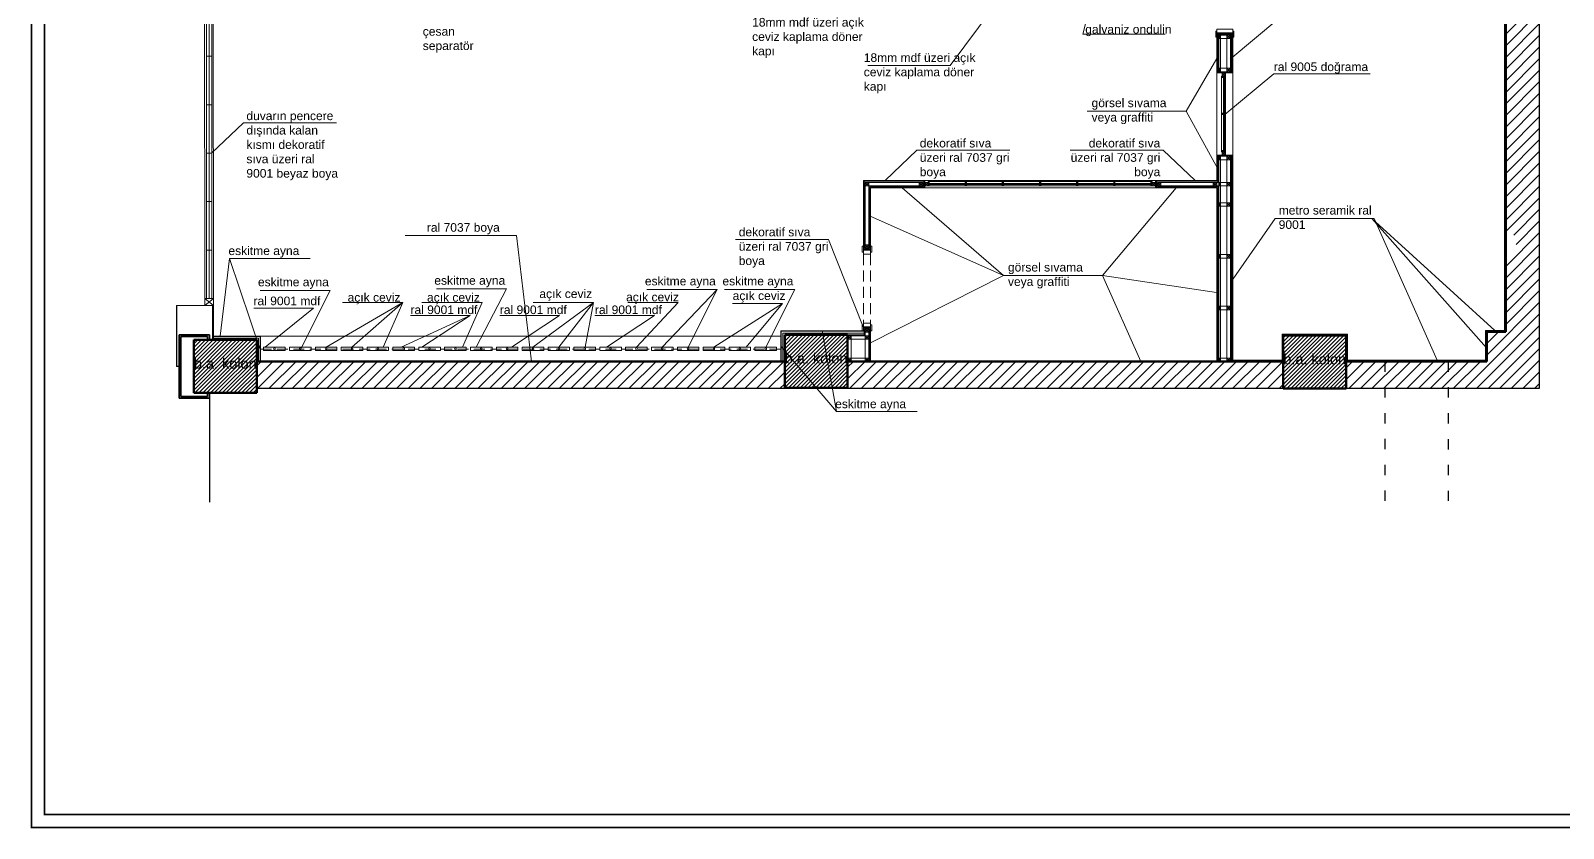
# Model space of a CAD drawing. Header units: millimetres. Extents: x 54215 to 67697, y 23496 to 56611.
# Drawn here: x 60161 to 61939, y 50261 to 51187 of the extents above; entities that cross this region are included whole.
import ezdxf

# ---------------------------------------------------------------- set-up
doc = ezdxf.new("R2010")
doc.units = ezdxf.units.MM
doc.linetypes.add('ACAD_ISO03W100', pattern=[30, 12, -18])
doc.linetypes.add('DASHED', pattern=[19.05, 12.7, -6.35])
for name, color, linetype, lineweight in [('- 0.09', 9, 'Continuous', 9), ('- 0.30', 6, 'Continuous', 30), ('- 0.35', 3, 'Continuous', 35), ('- 0.50', 30, 'Continuous', 50), ('no3_ahsap gorunus on ince', 32, 'Continuous', 13), ('no3_cam kesit arka', 141, 'Continuous', 18), ('no3_duvar kaplama', 8, 'Continuous', 0), ('no3_duvar ytong', 101, 'Continuous', 0), ('no3_kutu profil gorunus', 8, 'Continuous', 0), ('no3_kutuprofil kesit', 74, 'Continuous', 18), ('no3_tefriş arka ince', 65, 'Continuous', 13), ('no3_tefriş arka kalın', 77, 'Continuous', 15), ('no3_yazı duvar', 152, 'Continuous', 0), ('t_tefris ince', 34, 'Continuous', 15)]:
    doc.layers.add(name, color=color, linetype=linetype, lineweight=lineweight)
doc.layers.add('0 rölöve', color=7, linetype='Continuous', true_color=0xf1380e)
for name, color, linetype, lineweight, true_color in [('no3_ahsap kesit on', 7, 'Continuous', 20, 0xfca103), ('no3_alçıpan kesit', 7, 'Continuous', 20, 0xf5003d), ('no3_doğrama kesit', 7, 'Continuous', 18, 0x35355a)]:
    doc.layers.add(name, color=color, linetype=linetype, lineweight=lineweight, true_color=true_color)
doc.styles.get("Standard").update_dxf_attribs({"font": 'arial.ttf'})

# ---------------------------------------------------------------- blocks, each defined once
blk = doc.blocks.new('asmakatplanblok')
at = {"layer": '- 0.09'}
h = blk.add_hatch(dxfattribs=at)
h.set_pattern_fill('ANSI31', color=256)
h.set_pattern_definition([(45, (61649.389, 25204.291), (-2.245064, 2.245064), [])])
h.paths.add_polyline_path([(62945, 26874.3), (62872, 26874.3), (62872, 26812.8), (62945, 26812.8)])
h.paths.add_polyline_path([(63630.5, 26869.8), (63557, 26869.8), (63557, 26808.3), (63630.5, 26808.3)])
h.paths.add_polyline_path([(64212, 26868.8), (64138.5, 26868.8), (64138.5, 26807.3), (64212, 26807.3)])
h.paths.add_polyline_path([(64209, 26081.3), (64136, 26081.3), (64136, 26019.8), (64209, 26019.8)])
h.paths.add_polyline_path([(63630.5, 26082.3), (63557.5, 26082.3), (63557.5, 26020.8), (63630.5, 26020.8)])
h.paths.add_polyline_path([(62945, 26076.3), (62872, 26076.3), (62872, 26014.8), (62945, 26014.8)])
h = blk.add_hatch(dxfattribs=at)
h.set_pattern_fill('ANSI31', color=256, scale=3)
h.set_pattern_definition([(45, (61649.389, 25204.291), (-6.735192, 6.735192), [])])
h.paths.add_polyline_path([(64394, 26197.7), (64394, 26174.4), (64406.2, 26174.4), (64406.2, 26197.7)])
h.paths.add_polyline_path([(64138.5, 26868.8), (63630.5, 26869.8), (63630.5, 26835.8), (64138.5, 26835.8)])
h.paths.add_polyline_path([(62945, 26019.8), (64136, 26019.8), (64136, 26051.3), (63630.5, 26051.3), (63630.5, 26020.8), (63557.5, 26020.8), (63557.5, 26051.3), (62945, 26051.3)])
h.paths.add_polyline_path([(63557, 26868.8), (62945, 26868.8), (62945, 26834.8), (63557, 26834.8)])
h.paths.add_polyline_path([(64209, 26019.8), (64433, 26019.8), (64433, 26868.8), (64212, 26868.8), (64212, 26831.8), (64347.5, 26831.8), (64347.5, 26823.3), (64394, 26823.3), (64394, 26085.8), (64372.1, 26085.8), (64372.1, 26051.3), (64209, 26051.3)])
at = {"layer": '- 0.30', "linetype": 'ACAD_ISO03W100'}
blk.add_lwpolyline([(64254, 25889.4), (64254, 26051.3), (64327.3, 26051.3), (64327.3, 25889.4)], dxfattribs=at)
at = {"layer": '- 0.35'}
for p, q in [((62890, 26082.3), (62855, 26082.3)), ((62855, 26082.3), (62855, 26008.8)), ((62888, 26080.3), (62857, 26080.3)), ((62857, 26080.3), (62857, 26010.8)), ((62888, 26080.3), (62888, 26076.3)), ((62890, 26082.3), (62890, 26076.3)), ((62890, 26008.8), (62855, 26008.8)), ((62888, 26010.8), (62857, 26010.8))]:
    blk.add_line(p, q, dxfattribs=at)
at = {"layer": '- 0.35', "color": 2}
for p, q in [((62888, 26010.8), (62888, 26014.8)), ((62890, 26008.8), (62890, 26014.8))]:
    blk.add_line(p, q, dxfattribs=at)
at = {"layer": '- 0.50'}
for p, q in [((64394, 26823.3), (64394, 26085.8)), ((62872, 26076.3), (62872, 26014.8)), ((62945, 26076.3), (62872, 26076.3)), ((62945, 26076.3), (62945, 26014.8)), ((63557.5, 26020.8), (63557.5, 26082.3)), ((63557.5, 26082.3), (63630.5, 26082.3)), ((63630.5, 26082.3), (63630.5, 26020.8)), ((64136, 26019.8), (64136, 26081.3)), ((64136, 26081.3), (64209, 26081.3)), ((64209, 26081.3), (64209, 26019.8)), ((64372.1, 26051.3), (64372.1, 26085.8)), ((64372.1, 26085.8), (64394, 26085.8)), ((62945, 26051.3), (63557.5, 26051.3)), ((63630.5, 26051.3), (64136, 26051.3)), ((64209, 26051.3), (64372.1, 26051.3)), ((63557.5, 26020.8), (63630.5, 26020.8)), ((64136, 26019.8), (64209, 26019.8)), ((62945, 26014.8), (62872, 26014.8))]:
    blk.add_line(p, q, dxfattribs=at)
at = {"color": 1}
blk.add_line((64077.3, 26431.2), (64059, 26431.2), dxfattribs=at)
for p, q in [((63719.8, 26261.3), (63719.8, 26252.9)), ((63987.8, 26261.3), (63987.8, 26252.9)), ((64058.8, 26051.3), (63657.2, 26051.3))]:
    blk.add_line(p, q)
at = {"layer": '0 rölöve'}
blk.add_line((62890, 26008.8), (62890, 25887.9), dxfattribs=at)
blk.add_lwpolyline([(64212, 26868.8), (64433, 26868.8), (64433, 26019.8), (62945, 26019.8)], dxfattribs=at)
at = {"layer": 'no3_ahsap gorunus on ince'}
for p, q in [((62949.4, 26080.7), (63552.7, 26080.7)), ((63522, 26051.3), (62945.9, 26051.3))]:
    blk.add_line(p, q, dxfattribs=at)
for points in [[(63647.3, 26178.2), (63648.8, 26178.2), (63648.8, 26185.2), (63647.3, 26185.2)], [(63648.8, 26180.4), (63657.2, 26180.4), (63657.2, 26175.9), (63648.8, 26175.9)], [(63658.7, 26178.2), (63657.2, 26178.2), (63657.2, 26185.2), (63658.7, 26185.2)], [(63647.3, 26093.7), (63648.8, 26093.7), (63648.8, 26086.7), (63647.3, 26086.7)], [(63648.8, 26091.4), (63657.2, 26091.4), (63657.2, 26095.9), (63648.8, 26095.9)], [(63658.7, 26093.7), (63657.2, 26093.7), (63657.2, 26086.7), (63658.7, 26086.7)]]:
    blk.add_lwpolyline(points, close=True, dxfattribs=at)
at = {"layer": 'no3_ahsap kesit on'}
for points in [[(62894.7, 26080.3), (62949, 26080.3), (62949, 26051.3)], [(62894.7, 26078.3), (62947, 26078.3), (62947, 26051.3)], [(63553.5, 26051.3), (63553.5, 26086.3), (63649.8, 26086.3)], [(63555.5, 26051.3), (63555.5, 26084.3), (63649.8, 26084.3)], [(62953, 26067.8), (62978, 26067.8), (62978, 26064.2), (62953, 26064.2), (62953, 26067.8)], [(62983, 26067.8), (63008, 26067.8), (63008, 26064.2), (62983, 26064.2), (62983, 26067.8)], [(63013, 26067.8), (63038, 26067.8), (63038, 26064.2), (63013, 26064.2), (63013, 26067.8)], [(63043, 26067.8), (63068, 26067.8), (63068, 26064.2), (63043, 26064.2), (63043, 26067.8)], [(63073, 26067.8), (63098, 26067.8), (63098, 26064.2), (63073, 26064.2), (63073, 26067.8)], [(63103, 26067.8), (63128, 26067.8), (63128, 26064.2), (63103, 26064.2), (63103, 26067.8)], [(63133, 26067.8), (63158, 26067.8), (63158, 26064.2), (63133, 26064.2), (63133, 26067.8)], [(63163, 26067.8), (63188, 26067.8), (63188, 26064.2), (63163, 26064.2), (63163, 26067.8)], [(63193, 26067.8), (63218, 26067.8), (63218, 26064.2), (63193, 26064.2), (63193, 26067.8)], [(63223, 26067.8), (63248, 26067.8), (63248, 26064.2), (63223, 26064.2), (63223, 26067.8)], [(63253, 26067.8), (63278, 26067.8), (63278, 26064.2), (63253, 26064.2), (63253, 26067.8)], [(63283, 26067.8), (63308, 26067.8), (63308, 26064.2), (63283, 26064.2), (63283, 26067.8)], [(63313, 26067.8), (63338, 26067.8), (63338, 26064.2), (63313, 26064.2), (63313, 26067.8)], [(63343, 26067.8), (63368, 26067.8), (63368, 26064.2), (63343, 26064.2), (63343, 26067.8)], [(63373, 26067.8), (63398, 26067.8), (63398, 26064.2), (63373, 26064.2), (63373, 26067.8)], [(63403, 26067.8), (63428, 26067.8), (63428, 26064.2), (63403, 26064.2), (63403, 26067.8)], [(63433, 26067.8), (63458, 26067.8), (63458, 26064.2), (63433, 26064.2), (63433, 26067.8)], [(63463, 26067.8), (63488, 26067.8), (63488, 26064.2), (63463, 26064.2), (63463, 26067.8)], [(63493, 26067.8), (63518, 26067.8), (63518, 26064.2), (63493, 26064.2), (63493, 26067.8)], [(63523, 26067.8), (63548, 26067.8), (63548, 26064.2), (63523, 26064.2), (63523, 26067.8)]]:
    blk.add_lwpolyline(points, dxfattribs=at)
at = {"layer": 'no3_alçıpan kesit'}
for p, q in [((64060, 26431.2), (64075.8, 26431.2)), ((64060, 26430), (64075.8, 26430)), ((64060, 26387.5), (64075.8, 26387.5)), ((64060, 26386.3), (64075.8, 26386.3)), ((64060, 26290.6), (64075.8, 26290.6)), ((64060, 26289.4), (64075.8, 26289.4)), ((64060, 26255.1), (64061.2, 26255.1)), ((64060, 26253.9), (64060, 26051.3)), ((64061.2, 26255.1), (64061.2, 26051.3)), ((62893.5, 26116.3), (62893.5, 26076.3)), ((62894.7, 26116.3), (62894.7, 26076.3)), ((63630.5, 26082.3), (63651, 26082.3)), ((63630.5, 26081.1), (63651, 26081.1))]:
    blk.add_line(p, q, dxfattribs=at)
for points in [[(64060, 26386.3), (64060, 26431.2)], [(64061.2, 26386.3), (64061.2, 26431.2)], [(64074.6, 26386.3), (64074.6, 26431.2)], [(64075.8, 26386.3), (64075.8, 26431.2)], [(64060, 26259.1), (64060, 26290.6)], [(64061.2, 26259.1), (64061.2, 26290.6)], [(64074.6, 26051.3), (64074.6, 26290.6)], [(64075.8, 26051.3), (64075.8, 26290.6)], [(64060, 26260.3), (63988.8, 26260.3), (63988.8, 26253.9), (64060, 26253.9)], [(64061.2, 26259.1), (63990, 26259.1), (63990, 26255.1), (64060, 26255.1)], [(64060, 26051.3), (64060, 26255.1)], [(64060, 26051.3), (64060, 26255.1)], [(63649.8, 26082.3), (63649.8, 26090.4), (63656.2, 26090.4), (63656.2, 26051.3)], [(63651, 26081.1), (63651, 26089.2), (63655, 26089.2), (63655, 26051.3)]]:
    blk.add_lwpolyline(points, dxfattribs=at)
for points in [[(63718.8, 26253.9), (63718.8, 26260.3), (63649.8, 26260.3), (63649.8, 26181.4), (63656.2, 26181.4), (63656.2, 26253.9)], [(63717.6, 26255.1), (63717.6, 26259.1), (63651, 26259.1), (63651, 26182.6), (63655, 26182.6), (63655, 26255.1)]]:
    blk.add_lwpolyline(points, close=True, dxfattribs=at)
at = {"layer": 'no3_cam kesit arka'}
for p, q in [((64066.6, 26294.6), (64066.6, 26382.3)), ((64067.1, 26294.6), (64067.1, 26382.3)), ((64067.6, 26294.6), (64067.6, 26382.3)), ((63723.8, 26257.6), (63983.8, 26257.6)), ((63723.8, 26257.1), (63983.8, 26257.1)), ((63723.8, 26256.6), (63983.8, 26256.6))]:
    blk.add_line(p, q, dxfattribs=at)
at = {"layer": 'no3_doğrama kesit'}
for p, q in [((62886.7, 26574.1), (62886.7, 26124.3)), ((62889.7, 26574.1), (62889.7, 26124.3)), ((62892.7, 26574.1), (62892.7, 26124.3)), ((62886.7, 26405.4), (62892.7, 26405.4)), ((62886.7, 26349.2), (62892.7, 26349.2)), ((62886.7, 26293), (62892.7, 26293)), ((62886.7, 26236.7), (62892.7, 26236.7)), ((62886.7, 26180.5), (62892.7, 26180.5))]:
    blk.add_line(p, q, dxfattribs=at)
for p in [(62889.7, 26405.4), (62889.7, 26349.2), (62889.7, 26293), (62889.7, 26236.7), (62889.7, 26180.5)]:
    blk.add_point(p, dxfattribs=at)
at = {"layer": 'no3_duvar kaplama'}
for p, q in [((64392.5, 26087.3), (64392.5, 26714.3)), ((64393.5, 26086.3), (64393.5, 26715.3)), ((64059, 26386.3), (64059, 26432.4)), ((64059, 26386.3), (64067.4, 26386.3)), ((64075.8, 26386.3), (64077.3, 26386.3)), ((64059, 26290.6), (64059, 26261.3)), ((64059, 26290.6), (64067.4, 26290.6)), ((64059, 26290.6), (64077.3, 26290.6)), ((64059, 26290.6), (64067.4, 26290.6)), ((63648.8, 26261.3), (63719.8, 26261.3)), ((64059, 26252.9), (64059, 26051.3)), ((63648.8, 26086.3), (63648.8, 26091.4)), ((63657.2, 26051.3), (63657.2, 26091.4)), ((64370.6, 26082.8), (64370.6, 26087.3)), ((64370.6, 26087.3), (64392.5, 26087.3)), ((64370.6, 26081.8), (64371.6, 26081.8)), ((64371.6, 26081.8), (64371.6, 26086.3)), ((64371.6, 26086.3), (64393.5, 26086.3))]:
    blk.add_line(p, q, dxfattribs=at)
at = {"layer": 'no3_duvar kaplama', "color": 251, "linetype": 'DASHED'}
for p, q in [((63648.8, 26175.9), (63648.8, 26095.9)), ((63657.2, 26175.9), (63657.2, 26095.9))]:
    blk.add_line(p, q, dxfattribs=at)
at = {"layer": 'no3_duvar kaplama'}
for points in [[(64076.3, 26431.2), (64076.3, 26386.3)], [(64077.3, 26431.2), (64077.3, 26386.3)], [(64076.3, 26290.6), (64076.3, 26081.8), (64077.3, 26081.8)], [(64077.3, 26290.6), (64077.3, 26082.8)], [(63719.8, 26252.9), (63719.8, 26261.3), (63648.8, 26261.3), (63648.8, 26180.4), (63657.2, 26180.4), (63657.2, 26252.9), (63719.8, 26252.9)], [(64059, 26261.3), (63987.8, 26261.3), (63987.8, 26252.9), (64059, 26252.9)], [(63553.1, 26051.3), (63553.1, 26086.7), (63648.8, 26086.7)], [(63648.8, 26086.3), (63648.8, 26091.4), (63657.2, 26091.4), (63657.2, 26051.3)], [(62894.7, 26080.7), (62949.4, 26080.7), (62949.4, 26051.3)], [(64076.3, 26081.8), (64076.3, 26051.8), (64135.5, 26051.8), (64135.5, 26081.8)], [(64077.3, 26082.8), (64077.3, 26052.8), (64134.5, 26052.8), (64134.5, 26082.8)], [(64134.5, 26082.8), (64210.5, 26082.8)], [(64134.5, 26081.8), (64210.5, 26081.8)], [(64209.5, 26081.8), (64209.5, 26051.8), (64371.6, 26051.8), (64371.6, 26082.8)], [(64210.5, 26082.8), (64210.5, 26052.8), (64370.6, 26052.8), (64370.6, 26082.8)]]:
    blk.add_lwpolyline(points, dxfattribs=at)
at = {"layer": 'no3_duvar ytong', "lineweight": 13}
for p, q in [((63648.8, 26180.4), (63648.8, 26261.3)), ((63657.2, 26180.4), (63657.2, 26252.9)), ((63657.2, 26252.9), (63719.8, 26252.9)), ((63987.8, 26261.3), (64058.8, 26261.3))]:
    blk.add_line(p, q, dxfattribs=at)
blk.add_lwpolyline([(63648.8, 26180.4), (63657.2, 26180.4)], dxfattribs=at)
at = {"layer": 'no3_kutu profil gorunus'}
for p, q in [((62884.7, 26124.3), (62884.3, 26757.8)), ((62894.3, 26757.8), (62894.7, 26124.3)), ((64064.1, 26296.1), (64064.1, 26380.8)), ((64069.1, 26296.1), (64069.1, 26380.8)), ((63725.3, 26260.1), (63982.3, 26260.1)), ((63725.3, 26255.1), (63982.3, 26255.1))]:
    blk.add_line(p, q, dxfattribs=at)
for points in [[(64063.2, 26426), (64070.6, 26426), (64070.6, 26391.5), (64063.2, 26391.5)], [(64063.2, 26285.4), (64070.6, 26285.4), (64070.6, 26259.1), (64063.2, 26259.1)], [(64063.2, 26255.1), (64070.6, 26255.1), (64070.6, 26235.3), (64063.2, 26235.3)], [(64063.2, 26231.3), (64070.6, 26231.3), (64070.6, 26175.3), (64063.2, 26175.3)], [(64063.2, 26171.3), (64070.6, 26171.3), (64070.6, 26115.3), (64063.2, 26115.3)], [(64063.2, 26111.3), (64070.6, 26111.3), (64070.6, 26055.3), (64063.2, 26055.3)], [(63634.5, 26077.1), (63651, 26077.1), (63651, 26055.3), (63634.5, 26055.3)]]:
    blk.add_lwpolyline(points, close=True, dxfattribs=at)
at = {"layer": 'no3_kutuprofil kesit'}
for p, q in [((64063.2, 26426), (64061.2, 26430)), ((64063.2, 26430), (64061.2, 26426)), ((64074.6, 26426), (64070.6, 26430)), ((64074.6, 26430), (64070.6, 26426)), ((64063.2, 26387.5), (64061.2, 26391.5)), ((64063.2, 26391.5), (64061.2, 26387.5)), ((64074.6, 26391.5), (64070.6, 26387.5)), ((64074.6, 26387.5), (64070.6, 26391.5)), ((64064.1, 26382.3), (64066.6, 26380.8)), ((64066.6, 26382.3), (64064.1, 26380.8)), ((64069.1, 26386.3), (64065.1, 26382.3)), ((64069.1, 26382.3), (64065.1, 26386.3)), ((64067.6, 26382.3), (64069.1, 26380.8)), ((64069.1, 26382.3), (64067.6, 26380.8)), ((64064.1, 26337.7), (64066.6, 26339.2)), ((64066.6, 26337.7), (64064.1, 26339.2)), ((64067.6, 26337.7), (64069.1, 26339.2)), ((64069.1, 26337.7), (64067.6, 26339.2)), ((64063.2, 26289.4), (64061.2, 26285.4)), ((64063.2, 26285.4), (64061.2, 26289.4)), ((64064.1, 26294.6), (64066.6, 26296.1)), ((64066.6, 26294.6), (64064.1, 26296.1)), ((64064.1, 26294.6), (64066.6, 26296.1)), ((64066.6, 26294.6), (64064.1, 26296.1)), ((64069.1, 26290.6), (64065.1, 26294.6)), ((64069.1, 26294.6), (64065.1, 26290.6)), ((64067.6, 26294.6), (64069.1, 26296.1)), ((64069.1, 26294.6), (64067.6, 26296.1)), ((64067.6, 26294.6), (64069.1, 26296.1)), ((64069.1, 26294.6), (64067.6, 26296.1)), ((64074.6, 26289.4), (64070.6, 26285.4)), ((64074.6, 26285.4), (64070.6, 26289.4)), ((63651, 26255.1), (63655, 26259.1)), ((63655, 26255.1), (63651, 26259.1)), ((63713.6, 26255.1), (63717.6, 26259.1)), ((63717.6, 26255.1), (63713.6, 26259.1)), ((63719.8, 26255.1), (63723.8, 26259.1)), ((63723.8, 26255.1), (63719.8, 26259.1)), ((63723.8, 26260.1), (63725.3, 26257.6)), ((63723.8, 26257.6), (63725.3, 26260.1)), ((63723.8, 26256.6), (63725.3, 26255.1)), ((63723.8, 26255.1), (63725.3, 26256.6)), ((63766.8, 26260.1), (63768.3, 26257.6)), ((63766.8, 26257.6), (63768.3, 26260.1)), ((63766.8, 26256.6), (63768.3, 26255.1)), ((63766.8, 26255.1), (63768.3, 26256.6)), ((63809.9, 26260.1), (63811.4, 26257.6)), ((63809.9, 26257.6), (63811.4, 26260.1)), ((63809.9, 26256.6), (63811.4, 26255.1)), ((63809.9, 26255.1), (63811.4, 26256.6)), ((63853, 26260.1), (63854.5, 26257.6)), ((63853, 26257.6), (63854.5, 26260.1)), ((63853, 26256.6), (63854.5, 26255.1)), ((63853, 26255.1), (63854.5, 26256.6)), ((63896.1, 26260.1), (63897.6, 26257.6)), ((63896.1, 26257.6), (63897.6, 26260.1)), ((63896.1, 26256.6), (63897.6, 26255.1)), ((63896.1, 26255.1), (63897.6, 26256.6)), ((63939.2, 26260.1), (63940.7, 26257.6)), ((63939.2, 26257.6), (63940.7, 26260.1)), ((63939.2, 26256.6), (63940.7, 26255.1)), ((63939.2, 26255.1), (63940.7, 26256.6)), ((63983.8, 26260.1), (63982.3, 26257.6)), ((63983.8, 26257.6), (63982.3, 26260.1)), ((63983.8, 26256.6), (63982.3, 26255.1)), ((63983.8, 26255.1), (63982.3, 26256.6)), ((63987.8, 26255.1), (63983.8, 26259.1)), ((63983.8, 26255.1), (63987.8, 26259.1)), ((63990, 26255.1), (63994, 26259.1)), ((63994, 26255.1), (63990, 26259.1)), ((64054.8, 26255.1), (64058.8, 26259.1)), ((64058.8, 26255.1), (64054.8, 26259.1)), ((64063.2, 26259.1), (64061.2, 26255.1)), ((64063.2, 26255.1), (64061.2, 26259.1)), ((64074.6, 26259.1), (64070.6, 26255.1)), ((64074.6, 26255.1), (64070.6, 26259.1)), ((64063.2, 26235.3), (64061.2, 26231.3)), ((64063.2, 26231.3), (64061.2, 26235.3)), ((64074.6, 26235.3), (64070.6, 26231.3)), ((64074.6, 26231.3), (64070.6, 26235.3)), ((63651, 26182.6), (63655, 26186.6)), ((63655, 26182.6), (63651, 26186.6)), ((64063.2, 26175.3), (64061.2, 26171.3)), ((64063.2, 26171.3), (64061.2, 26175.3)), ((64074.6, 26175.3), (64070.6, 26171.3)), ((64074.6, 26171.3), (64070.6, 26175.3)), ((62894.7, 26124.3), (62884.7, 26116.3)), ((62894.7, 26116.3), (62884.7, 26124.3)), ((64063.2, 26115.3), (64061.2, 26111.3)), ((64063.2, 26111.3), (64061.2, 26115.3)), ((64074.6, 26115.3), (64070.6, 26111.3)), ((64074.6, 26111.3), (64070.6, 26115.3)), ((63651, 26085.2), (63655, 26089.2)), ((63655, 26085.2), (63651, 26089.2)), ((63630.5, 26077.1), (63634.5, 26081.1)), ((63634.5, 26077.1), (63630.5, 26081.1)), ((63651, 26077.1), (63655, 26081.1)), ((63655, 26077.1), (63651, 26081.1)), ((63630.5, 26051.3), (63634.5, 26055.3)), ((63634.5, 26051.3), (63630.5, 26055.3)), ((63651, 26051.3), (63655, 26055.3)), ((63655, 26051.3), (63651, 26055.3)), ((64063.2, 26055.3), (64061.2, 26051.3)), ((64063.2, 26051.3), (64061.2, 26055.3)), ((64074.6, 26055.3), (64070.6, 26051.3)), ((64074.6, 26051.3), (64070.6, 26055.3))]:
    blk.add_line(p, q, dxfattribs=at)
for points in [[(64063.2, 26426), (64063.2, 26430), (64061.2, 26430), (64061.2, 26426)], [(64074.6, 26426), (64074.6, 26430), (64070.6, 26430), (64070.6, 26426)], [(64063.2, 26387.5), (64063.2, 26391.5), (64061.2, 26391.5), (64061.2, 26387.5)], [(64074.6, 26387.5), (64074.6, 26391.5), (64070.6, 26391.5), (64070.6, 26387.5)], [(64066.6, 26382.3), (64066.6, 26380.8), (64064.1, 26380.8), (64064.1, 26382.3)], [(64069.1, 26386.3), (64069.1, 26382.3), (64065.1, 26382.3), (64065.1, 26386.3)], [(64069.1, 26382.3), (64069.1, 26380.8), (64067.6, 26380.8), (64067.6, 26382.3)], [(64066.6, 26337.7), (64066.6, 26339.2), (64064.1, 26339.2), (64064.1, 26337.7)], [(64069.1, 26337.7), (64069.1, 26339.2), (64067.6, 26339.2), (64067.6, 26337.7)], [(64063.2, 26289.4), (64063.2, 26285.4), (64061.2, 26285.4), (64061.2, 26289.4)], [(64066.6, 26294.6), (64066.6, 26296.1), (64064.1, 26296.1), (64064.1, 26294.6)], [(64066.6, 26294.6), (64066.6, 26296.1), (64064.1, 26296.1), (64064.1, 26294.6)], [(64069.1, 26290.6), (64069.1, 26294.6), (64065.1, 26294.6), (64065.1, 26290.6)], [(64069.1, 26294.6), (64069.1, 26296.1), (64067.6, 26296.1), (64067.6, 26294.6)], [(64069.1, 26294.6), (64069.1, 26296.1), (64067.6, 26296.1), (64067.6, 26294.6)], [(64074.6, 26289.4), (64074.6, 26285.4), (64070.6, 26285.4), (64070.6, 26289.4)], [(63651, 26255.1), (63655, 26255.1), (63655, 26259.1), (63651, 26259.1)], [(63713.6, 26255.1), (63717.6, 26255.1), (63717.6, 26259.1), (63713.6, 26259.1)], [(63719.8, 26255.1), (63723.8, 26255.1), (63723.8, 26259.1), (63719.8, 26259.1)], [(63723.8, 26257.6), (63725.3, 26257.6), (63725.3, 26260.1), (63723.8, 26260.1)], [(63723.8, 26255.1), (63725.3, 26255.1), (63725.3, 26256.6), (63723.8, 26256.6)], [(63766.8, 26257.6), (63768.3, 26257.6), (63768.3, 26260.1), (63766.8, 26260.1)], [(63766.8, 26255.1), (63768.3, 26255.1), (63768.3, 26256.6), (63766.8, 26256.6)], [(63809.9, 26257.6), (63811.4, 26257.6), (63811.4, 26260.1), (63809.9, 26260.1)], [(63809.9, 26255.1), (63811.4, 26255.1), (63811.4, 26256.6), (63809.9, 26256.6)], [(63853, 26257.6), (63854.5, 26257.6), (63854.5, 26260.1), (63853, 26260.1)], [(63853, 26255.1), (63854.5, 26255.1), (63854.5, 26256.6), (63853, 26256.6)], [(63896.1, 26257.6), (63897.6, 26257.6), (63897.6, 26260.1), (63896.1, 26260.1)], [(63896.1, 26255.1), (63897.6, 26255.1), (63897.6, 26256.6), (63896.1, 26256.6)], [(63939.2, 26257.6), (63940.7, 26257.6), (63940.7, 26260.1), (63939.2, 26260.1)], [(63939.2, 26255.1), (63940.7, 26255.1), (63940.7, 26256.6), (63939.2, 26256.6)], [(63983.8, 26257.6), (63982.3, 26257.6), (63982.3, 26260.1), (63983.8, 26260.1)], [(63983.8, 26255.1), (63982.3, 26255.1), (63982.3, 26256.6), (63983.8, 26256.6)], [(63987.8, 26255.1), (63983.8, 26255.1), (63983.8, 26259.1), (63987.8, 26259.1)], [(63990, 26255.1), (63994, 26255.1), (63994, 26259.1), (63990, 26259.1)], [(64054.8, 26255.1), (64058.8, 26255.1), (64058.8, 26259.1), (64054.8, 26259.1)], [(64063.2, 26259.1), (64063.2, 26255.1), (64061.2, 26255.1), (64061.2, 26259.1)], [(64074.6, 26259.1), (64074.6, 26255.1), (64070.6, 26255.1), (64070.6, 26259.1)], [(64063.2, 26235.3), (64063.2, 26231.3), (64061.2, 26231.3), (64061.2, 26235.3)], [(64074.6, 26235.3), (64074.6, 26231.3), (64070.6, 26231.3), (64070.6, 26235.3)], [(63651, 26182.6), (63655, 26182.6), (63655, 26186.6), (63651, 26186.6)], [(64063.2, 26175.3), (64063.2, 26171.3), (64061.2, 26171.3), (64061.2, 26175.3)], [(64074.6, 26175.3), (64074.6, 26171.3), (64070.6, 26171.3), (64070.6, 26175.3)], [(62884.7, 26116.3), (62894.7, 26116.3), (62894.7, 26124.3), (62884.7, 26124.3)], [(64063.2, 26115.3), (64063.2, 26111.3), (64061.2, 26111.3), (64061.2, 26115.3)], [(64074.6, 26115.3), (64074.6, 26111.3), (64070.6, 26111.3), (64070.6, 26115.3)], [(63651, 26085.2), (63655, 26085.2), (63655, 26089.2), (63651, 26089.2)], [(63630.5, 26077.1), (63634.5, 26077.1), (63634.5, 26081.1), (63630.5, 26081.1)], [(63651, 26077.1), (63655, 26077.1), (63655, 26081.1), (63651, 26081.1)], [(63630.5, 26051.3), (63634.5, 26051.3), (63634.5, 26055.3), (63630.5, 26055.3)], [(63651, 26051.3), (63655, 26051.3), (63655, 26055.3), (63651, 26055.3)], [(64063.2, 26055.3), (64063.2, 26051.3), (64061.2, 26051.3), (64061.2, 26055.3)], [(64074.6, 26055.3), (64074.6, 26051.3), (64070.6, 26051.3), (64070.6, 26055.3)]]:
    blk.add_lwpolyline(points, close=True, dxfattribs=at)
for points in [[(62895, 26116.3), (62852, 26116.3), (62852, 26045.5), (62855, 26045.5)], [(62895, 26116.1), (62852.2, 26116.1), (62852.2, 26045.7), (62855, 26045.7)]]:
    blk.add_lwpolyline(points, dxfattribs=at)
for centre in [(62965.5, 26066), (62995.5, 26066), (63025.5, 26066), (63055.5, 26066), (63085.5, 26066), (63115.5, 26066), (63145.5, 26066), (63175.5, 26066), (63205.5, 26066), (63235.5, 26066), (63265.5, 26066), (63295.5, 26066), (63325.5, 26066), (63355.5, 26066), (63385.5, 26066), (63415.5, 26066), (63445.5, 26066), (63475.5, 26066), (63505.5, 26066), (63535.5, 26066)]:
    blk.add_circle(centre, 1.05, dxfattribs=at)
at = {"layer": 'no3_tefriş arka ince', "linetype": 'DASHED'}
blk.add_lwpolyline([(62949.4, 26065.5), (63553.1, 26065.5)], dxfattribs=at)
at = {"layer": 'no3_tefriş arka kalın'}
for p, q in [((64059, 26290.6), (64059, 26386.3)), ((64077.3, 26386.3), (64077.3, 26290.6)), ((63719.8, 26261.3), (63987.8, 26261.3)), ((63987.8, 26252.9), (63719.8, 26252.9))]:
    blk.add_line(p, q, dxfattribs=at)
at = {"layer": 't_tefris ince'}
for points in [[(64059, 26434.7), (64057.8, 26434.7), (64057.8, 26427.7), (64059, 26427.7)], [(64077.3, 26434.7), (64078.5, 26434.7), (64078.5, 26427.7), (64077.3, 26427.7)]]:
    blk.add_lwpolyline(points, close=True, dxfattribs=at)
blk.add_lwpolyline([(64059, 26432.4), (64059, 26436.9), (64077.3, 26436.9), (64077.3, 26435.9), (64077.3, 26435.9), (64077.3, 26432.4), (64059, 26432.4)], dxfattribs=at)
at = {"layer": '0 rölöve'}
for p in [(62872.1, 26043), (63557.6, 26049), (64136.1, 26048)]:
    blk.add_text('b.a. kolon', height=12, dxfattribs=at).set_placement(p)

msp = doc.modelspace()

# ---------------------------------------------------------------- linework, layer by layer
at = {"color": 252, "const_width": 2.135}
for points in [[(62947.87, 50262.36), (60162.092, 50262.36), (60162.092, 52062.36), (62947.87, 52062.36), (62947.87, 50923.311, -0.41421356), (62922.784, 50898.225), (62543.978, 50898.225, 0.41421356), (62533.943, 50888.19), (62533.943, 50644.353, 0.41421356), (62543.978, 50634.318), (62922.784, 50634.318, -0.41421356), (62947.87, 50609.232), (62947.87, 50262.36)], [(62932.819, 50923.311, -0.41421356), (62922.784, 50913.277), (62543.978, 50913.277, 0.41421356), (62518.891, 50888.19), (62518.891, 50644.353, 0.41421356), (62543.978, 50619.266), (62922.784, 50619.266, -0.41421356), (62932.819, 50609.232), (62932.819, 50277.412), (60177.144, 50277.412), (60177.144, 52047.308), (62932.819, 52047.308), (62932.819, 50923.311)]]:
    msp.add_lwpolyline(points, format="xyb", dxfattribs=at)
at = {"layer": 'no3_yazı duvar'}
for p, q in [((61537.286, 51154.408), (61501.526, 51093.552)), ((61604.874, 50968.944), (61553.586, 50894.995)), ((60391.863, 50922.475), (60427.736, 50815.583)), ((60957.583, 50886.508), (60893.826, 50819.495)), ((60592.677, 50871.565), (60503.835, 50819.495)), ((60592.677, 50871.565), (60533.834, 50819.495)), ((61033.451, 50870.379), (60953.825, 50819.495)), ((60670.81, 50856.226), (60590.713, 50819.495)), ((61095.776, 50744.781), (61031.436, 50820.695))]:
    msp.add_line(p, q, dxfattribs=at)
for points in [[(61396.518, 51240.026), (61381.68, 51182.799), (61477.265, 51182.799)], [(61277.688, 51213.152), (61227.807, 51146.223), (61132.221, 51146.223)], [(61552.586, 51153.783), (61609.069, 51200.967), (61721.097, 51200.967)], [(61546.686, 51089.426), (61603.169, 51136.61), (61715.198, 51136.61)], [(61538.286, 51026.569), (61501.526, 51093.552), (61386.787, 51093.552)], [(60515.776, 51079.715), (60407.974, 51079.715), (60371.002, 51044.689)], [(61297.024, 51048.02), (61189.223, 51048.02), (61152.251, 51012.995)], [(61367.148, 51048.02), (61474.95, 51048.02), (61511.921, 51012.995)], [(61172.266, 51004.595), (61289.786, 50902.838), (61134.168, 50972.125)], [(61489.92, 51004.595), (61404.525, 50902.838), (61536.771, 50883.058)], [(61792.652, 50804.495), (61719.613, 50968.944), (61604.874, 50968.944)], [(61849.9, 50818.995), (61717.012, 50968.944), (61859.868, 50838.995)], [(60595.495, 50949.268), (60724.71, 50949.268), (60742.141, 50802.995)], [(60978.89, 50944.606), (61086.692, 50944.606), (61127.086, 50843.05)], [(60485.461, 50922.475), (60391.863, 50922.475), (60381.064, 50832.379)], [(61289.786, 50902.838), (61135.486, 50824.744)], [(61448.87, 50802.995), (61404.525, 50902.838), (61289.786, 50902.838)], [(60427.121, 50885.46), (60508.643, 50885.46), (60474.885, 50818.447)], [(60631.75, 50887.258), (60713.273, 50887.258), (60677.991, 50819.495)], [(60876.061, 50886.508), (60957.583, 50886.508), (60923.826, 50819.495)], [(60966.059, 50886.508), (61047.582, 50886.508), (61013.824, 50819.495)], [(60419.874, 50865.021), (60489.009, 50865.021), (60433.25, 50819.495)], [(60522.674, 50871.565), (60592.677, 50871.565), (60569.885, 50819.495)], [(60614.769, 50871.565), (60684.771, 50871.565), (60661.98, 50819.495)], [(60743.83, 50819.495), (60814.149, 50871.565), (60773.829, 50819.495)], [(60744.147, 50871.565), (60814.149, 50871.565), (60804.231, 50819.495)], [(60853.889, 50871.565), (60912.236, 50871.565), (60863.827, 50819.495)], [(60975.104, 50870.379), (61033.451, 50870.379), (60990.969, 50819.495)], [(60601.675, 50856.226), (60670.81, 50856.226), (60615.052, 50819.495)], [(60705.343, 50856.226), (60774.478, 50856.226), (60718.72, 50819.495)], [(60815.662, 50856.226), (60884.797, 50856.226), (60829.038, 50819.495)], [(61189.375, 50744.781), (61095.776, 50744.781), (61079.261, 50838.395)]]:
    msp.add_lwpolyline(points, dxfattribs=at)

# ---------------------------------------------------------------- block references
msp.add_blockref('asmakatplanblok', (-2521.664, 24751.713))

# ---------------------------------------------------------------- texts
at = {"layer": 'no3_yazı duvar', "char_height": 10}
for s, insert, width, attachment_point in [('ral 9005 çesan separatör', (60615.962, 51207.662), 85.88376, 1), ('18mm mdf üzeri açık ceviz kaplama döner kapı', (60998.089, 51201.586), 143.81258, 1), ('galvaniz ondulin', (61384.54, 51193.437), 143.81258, 1), ('18mm mdf üzeri açık ceviz kaplama döner kapı', (61127.606, 51160.529), 143.81258, 1), ('ral 9005 doğrama', (61603.279, 51149.923), 108.02303, 1), ('görsel sıvama veya graffiti', (61391.868, 51108.054), 108.02303, 1), ('duvarın pencere dışında kalan kısmı dekoratif sıva üzeri ral 9001 beyaz boya', (60411.284, 51093), 108.02303, 1), ('dekoratif sıva üzeri ral 7037 gri boya', (61192.533, 51061.306), 108.02303, 1), ('dekoratif sıva üzeri ral 7037 gri boya', (61471.639, 51061.306), 108.02303, 3), ('metro seramik ral 9001', (61608.989, 50983.446), 108.02303, 1), ('ral 7037 boya', (60620.686, 50963.519), 108.02303, 1), ('dekoratif sıva üzeri ral 7037 gri boya', (60982.523, 50958.214), 108.02303, 1), ('eskitme ayna', (60390.479, 50936.468), 108.02303, 1), ('görsel sıvama veya graffiti', (61294.866, 50917.34), 108.02303, 1), ('eskitme ayna', (60424.697, 50900.226), 108.02303, 1), ('eskitme ayna', (60629.327, 50902.024), 108.02303, 1), ('eskitme ayna', (60873.638, 50901.274), 108.02303, 1), ('eskitme ayna', (60963.636, 50901.274), 108.02303, 1), ('ral 9001 mdf', (60419.552, 50878.272), 108.02303, 1), ('açık ceviz', (60528.739, 50882.367), 108.02303, 1), ('açık ceviz', (60620.834, 50882.367), 108.02303, 1), ('açık ceviz', (60751.219, 50886.59), 108.02303, 1), ('açık ceviz', (60851.841, 50882.769), 108.02303, 1), ('açık ceviz', (60975.448, 50884.34), 108.02303, 1), ('ral 9001 mdf', (60601.675, 50867.975), 108.02303, 1), ('ral 9001 mdf', (60705.343, 50867.975), 108.02303, 1), ('ral 9001 mdf', (60815.662, 50867.975), 108.02303, 1), ('eskitme ayna', (61094.392, 50758.774), 108.02303, 1)]:
    msp.add_mtext(s, dxfattribs=dict(at, insert=insert, width=width, attachment_point=attachment_point))

doc.saveas('drawing.dxf')
